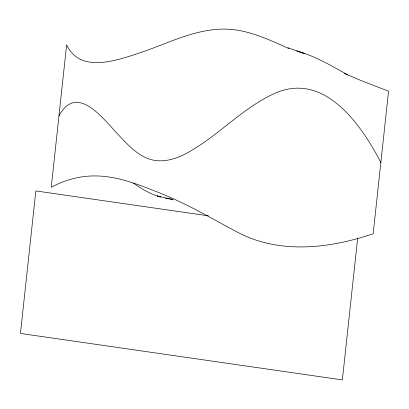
<?xml version="1.0" encoding="UTF-8"?>
<svg xmlns="http://www.w3.org/2000/svg" width="409" height="409" viewBox="0 0 409 409"><rect width="100%" height="100%" fill="white"/><g stroke="black" fill="none" stroke-linecap="round" stroke-linejoin="round"><path stroke-width="0.61" d="M357.676 238.028L342.359 379.915L20.45 333.447L35.839 190.931L208.493 215.85M58.947 116.013C76.897 82.281 103.932 119.668 118.503 134.929C127.736 144.668 137.301 155.343 150.522 159.459C161.673 162.726 173.508 159.75 183.667 154.766C216.427 138.16 240.87 108.743 274.434 93.528C324.153 70.915 361.3 124.745 380.856 162.48M133.39 183.12C141.928 188.922 150.829 194.648 161.023 197.015L157.301 195.921L173.063 199.791M165.394 198.125L172.593 199.29M287.916 47.725L304.398 53.569L296.873 50.982C314.991 56.013 331.213 65.65 347.507 74.735M344.388 73.579L362.088 80.956L388.55 91.222L373.161 233.738C329.715 248.575 279.301 254.485 237.281 232.097C215.507 220.589 194.295 207.936 171.683 198.074A321.893 192.199 6.2 0 0 158.247 192.348C139.99 185.129 121.381 177.69 101.611 176.177A56.452 33.707 6.2 0 0 83.615 176.616C72.27 178.084 61.319 181.877 51.253 187.271L66.641 44.755C80.399 74.883 119.494 59.428 142.69 51.892C168.615 42.858 194.071 29.811 222.046 29.095A53.543 31.968 6.2 0 1 238.559 30.368C256.223 33.548 272.604 41.263 288.866 48.553"/></g></svg>
